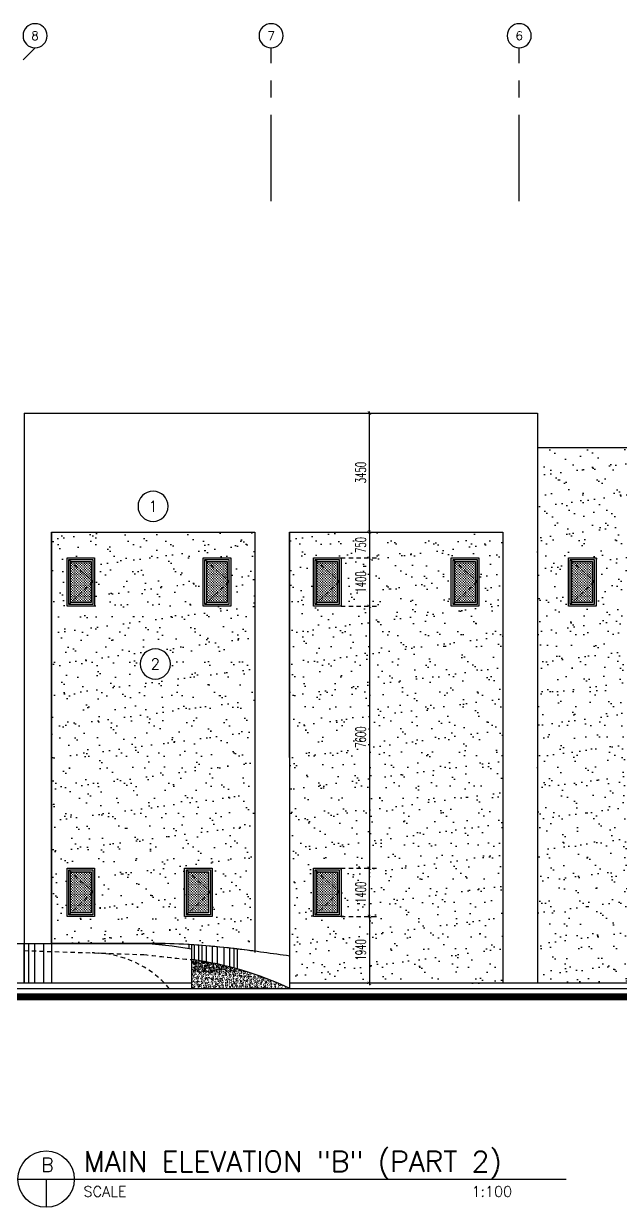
# Model space of a CAD drawing. Extents: x 417569 to 835280, y 43365 to 86819.
# Drawn here: x 417604.65 to 417621.97, y 43364.57 to 43398.9 of the extents above; entities that cross this region are included whole.
import ezdxf
from ezdxf.enums import TextEntityAlignment as Align

# ---------------------------------------------------------------- set-up
doc = ezdxf.new("R2010")
doc.units = 0
doc.header["$MEASUREMENT"] = 0
doc.header["$PDMODE"] = 3
doc.header["$PDSIZE"] = 0.1
doc.linetypes.add('CENTERX2', pattern=[4, 2.5, -0.5, 0.5, -0.5])
doc.linetypes.add('HIDDEN2', pattern=[0.1875, 0.125, -0.0625])
doc.layers.get('0').update_dxf_attribs({"linetype": 'CONTINUOUS'})
doc.layers.get('DEFPOINTS').update_dxf_attribs({"linetype": 'CONTINUOUS'})
for name, color, linetype in [('AX', 6, 'CONTINUOUS'), ('AX-CR', 2, 'CONTINUOUS'), ('AX-DIM', 4, 'CONTINUOUS'), ('AX-TXT', 2, 'CONTINUOUS'), ('AXES', 11, 'CENTERX2'), ('BORDER', 4, 'CONTINUOUS'), ('DIM-OUT', 4, 'CONTINUOUS'), ('EL', 2, 'CONTINUOUS'), ('EL-LEVS', 4, 'CONTINUOUS'), ('HAT', 11, 'CONTINUOUS'), ('Hatch', 4, 'CONTINUOUS'), ('WALL', 2, 'CONTINUOUS'), ('WIN', 4, 'CONTINUOUS')]:
    doc.layers.add(name, color=color, linetype=linetype)
doc.styles.add('ROMANS', font='ROMANS.shx', dxfattribs={"width": 0.6})
doc.dimstyles.new('STANDARD in', dxfattribs={"dimtxt": 0.3, "dimasz": 0.1, "dimexe": 0.07, "dimexo": 0.05, "dimgap": 0.1, "dimtad": 1, "dimdec": 0, "dimlfac": 1000, "dimzin": 0, "dimdsep": 46, "dimtxsty": 'ROMANS', "dimblk": 'ARCHTICK', "dimcen": 0.05, "dimdle": 0.05, "dimclrd": 4, "dimclre": 4, "dimclrt": 2, "dimadec": 0, "dimazin": 0, "dimtfac": 1, "dimtdec": 0, "dimtmove": 2, "dimatfit": 3, "dimldrblk": 'ARCHTICK', "dimfxl": 0, "dimtolj": 1, "dimtzin": 0, "dimarcsym": 0})
pattern_1 = [(37.5, (0, 0), (-0.02204767534, 0.67438831915), [0, -0.532, 0, -0.595, 0, -0.56875]), (7.5, (0, 0), (0.6194218468, 0.9877511228), [0, -0.287, 0, -0.4795, 0, -0.18375]), (327.5, (-0.4305, 0), (1.0899496516, 0.0019806687), [0, -0.175, 0, -0.63, 0, -0.8225]), (317.5, (-0.4305, 0), (1.0521443116, 0.3071864477), [0, -0.0875, 0, -0.413, 0, -0.4725])]

# ---------------------------------------------------------------- blocks, each defined once
blk = doc.blocks.new('_ARCHTICK')
at = {"color": 0, "linetype": 'ByBlock', "const_width": 0.15}
blk.add_lwpolyline([(-0.5, -0.5), (0.5, 0.5)], dxfattribs=at)
blk = doc.blocks.new('*D68')
at = {"layer": 'AX-DIM', "color": 4, "lineweight": -2}
for p, q in [((417614.638, 43374.405), (417614.618, 43374.405)), ((417614.688, 43372.955), (417614.688, 43374.455)), ((417614.738, 43373.005), (417614.758, 43373.005))]:
    blk.add_line(p, q, dxfattribs=at)
at = {"layer": 'DEFPOINTS', "color": 0}
for p in [(417614.688, 43374.405), (417614.688, 43374.405), (417614.688, 43373.005)]:
    blk.add_point(p, dxfattribs=at)
at = {"layer": 'AX-DIM', "color": 4, "lineweight": -2, "xscale": 0.1, "yscale": 0.1, "zscale": 0.1}
for p, rotation in [((417614.688, 43374.405), 90), ((417614.688, 43373.005), 270)]:
    blk.add_blockref('_ARCHTICK', p, dxfattribs=dict(at, rotation=rotation))
at = {"layer": 'AX-DIM', "color": 2, "insert": (417614.438, 43373.705), "char_height": 0.3, "attachment_point": 5, "rotation": 90, "style": 'ROMANS'}
blk.add_mtext('\\A1;1400', dxfattribs=at)
blk = doc.blocks.new('*D69')
at = {"layer": 'DEFPOINTS', "color": 0}
for p in [(417614.209, 43387.605), (417614.688, 43387.605), (417614.209, 43384.155)]:
    blk.add_point(p, dxfattribs=at)
at = {"layer": 'WIN', "color": 4, "lineweight": -2}
for p, q in [((417614.259, 43387.605), (417614.758, 43387.605)), ((417614.688, 43384.105), (417614.688, 43387.655)), ((417614.259, 43384.155), (417614.758, 43384.155))]:
    blk.add_line(p, q, dxfattribs=at)
at = {"layer": 'WIN', "color": 4, "lineweight": -2, "xscale": 0.1, "yscale": 0.1, "zscale": 0.1}
for p, rotation in [((417614.688, 43387.605), 90), ((417614.688, 43384.155), 270)]:
    blk.add_blockref('_ARCHTICK', p, dxfattribs=dict(at, rotation=rotation))
at = {"layer": 'WIN', "color": 2, "insert": (417614.438, 43385.88), "char_height": 0.3, "attachment_point": 5, "rotation": 90, "style": 'ROMANS'}
blk.add_mtext('\\A1;3450', dxfattribs=at)
blk = doc.blocks.new('AXU')
at = {"layer": 'AX-CR'}
blk.add_circle((0, 350), 350, dxfattribs=at)
at = {"layer": 'AX-TXT', "style": 'ROMANS'}
blk.add_attdef('AX', text='', height=250, dxfattribs=at).set_placement((0, 350), align=Align.MIDDLE)
blk = doc.blocks.new('*D63')
at = {"layer": 'DEFPOINTS', "color": 0}
for p in [(417614.688, 43384.155), (417614.688, 43383.405), (417614.688, 43383.405)]:
    blk.add_point(p, dxfattribs=at)
at = {"layer": 'DIM-OUT', "color": 4, "lineweight": -2}
for p, q in [((417614.638, 43384.155), (417614.618, 43384.155)), ((417614.688, 43384.205), (417614.688, 43383.355)), ((417614.638, 43383.405), (417614.618, 43383.405))]:
    blk.add_line(p, q, dxfattribs=at)
at = {"layer": 'DIM-OUT', "color": 4, "lineweight": -2, "xscale": 0.1, "yscale": 0.1, "zscale": 0.1}
for p, rotation in [((417614.688, 43384.155), 90), ((417614.688, 43383.405), 270)]:
    blk.add_blockref('_ARCHTICK', p, dxfattribs=dict(at, rotation=rotation))
at = {"layer": 'DIM-OUT', "color": 2, "insert": (417614.438, 43383.78), "char_height": 0.3, "attachment_point": 5, "rotation": 90, "style": 'ROMANS'}
blk.add_mtext('\\A1;750', dxfattribs=at)
blk = doc.blocks.new('*D64')
at = {"layer": 'DEFPOINTS', "color": 0}
for p in [(417614.688, 43383.405), (417614.688, 43382.005), (417614.688, 43382.005)]:
    blk.add_point(p, dxfattribs=at)
at = {"layer": 'DIM-OUT', "color": 4, "lineweight": -2}
for p, q in [((417614.688, 43383.455), (417614.688, 43381.955)), ((417614.638, 43383.405), (417614.618, 43383.405)), ((417614.638, 43382.005), (417614.618, 43382.005))]:
    blk.add_line(p, q, dxfattribs=at)
at = {"layer": 'DIM-OUT', "color": 4, "lineweight": -2, "xscale": 0.1, "yscale": 0.1, "zscale": 0.1}
for p, rotation in [((417614.688, 43383.405), 90), ((417614.688, 43382.005), 270)]:
    blk.add_blockref('_ARCHTICK', p, dxfattribs=dict(at, rotation=rotation))
at = {"layer": 'DIM-OUT', "color": 2, "insert": (417614.438, 43382.705), "char_height": 0.3, "attachment_point": 5, "rotation": 90, "style": 'ROMANS'}
blk.add_mtext('\\A1;1400', dxfattribs=at)
blk = doc.blocks.new('*D65')
at = {"layer": 'DEFPOINTS', "color": 0}
for p in [(417614.688, 43382.005), (417614.688, 43374.405), (417614.688, 43374.405)]:
    blk.add_point(p, dxfattribs=at)
at = {"layer": 'DIM-OUT', "color": 4, "lineweight": -2}
for p, q in [((417614.688, 43382.055), (417614.688, 43374.355)), ((417614.638, 43382.005), (417614.618, 43382.005)), ((417614.638, 43374.405), (417614.618, 43374.405))]:
    blk.add_line(p, q, dxfattribs=at)
at = {"layer": 'DIM-OUT', "color": 4, "lineweight": -2, "xscale": 0.1, "yscale": 0.1, "zscale": 0.1}
for p, rotation in [((417614.688, 43382.005), 90), ((417614.688, 43374.405), 270)]:
    blk.add_blockref('_ARCHTICK', p, dxfattribs=dict(at, rotation=rotation))
at = {"layer": 'DIM-OUT', "color": 2, "insert": (417614.438, 43378.205), "char_height": 0.3, "attachment_point": 5, "rotation": 90, "style": 'ROMANS'}
blk.add_mtext('\\A1;7600', dxfattribs=at)
blk = doc.blocks.new('*D66')
at = {"layer": 'DEFPOINTS', "color": 0}
for p in [(417614.688, 43373.005), (417614.688, 43371.065), (417614.688, 43371.065)]:
    blk.add_point(p, dxfattribs=at)
at = {"layer": 'DIM-OUT', "color": 4, "lineweight": -2}
for p, q in [((417614.688, 43373.055), (417614.688, 43371.015)), ((417614.738, 43373.005), (417614.758, 43373.005)), ((417614.638, 43371.065), (417614.618, 43371.065))]:
    blk.add_line(p, q, dxfattribs=at)
at = {"layer": 'DIM-OUT', "color": 4, "lineweight": -2, "xscale": 0.1, "yscale": 0.1, "zscale": 0.1}
for p, rotation in [((417614.688, 43373.005), 90), ((417614.688, 43371.065), 270)]:
    blk.add_blockref('_ARCHTICK', p, dxfattribs=dict(at, rotation=rotation))
at = {"layer": 'DIM-OUT', "color": 2, "insert": (417614.438, 43372.035), "char_height": 0.3, "attachment_point": 5, "rotation": 90, "style": 'ROMANS'}
blk.add_mtext('\\A1;1940', dxfattribs=at)

msp = doc.modelspace()

# ---------------------------------------------------------------- hatches: boundary and pattern name
at = {"layer": 'Hatch'}
h = msp.add_hatch(dxfattribs=at)
h.set_pattern_fill('AR-SAND', color=256, scale=0.35, style=0)
h.set_pattern_definition(pattern_1)
h.paths.add_polyline_path([(417622.1635, 43386.6055), (417619.5635, 43386.6055), (417619.5635, 43371.0655), (417622.1635, 43371.0655)])
h.paths.add_polyline_path([(417620.4635, 43383.4055), (417621.2635, 43383.4055), (417621.2635, 43382.0055), (417620.4635, 43382.0055)], flags=16)
h = msp.add_hatch(dxfattribs=at)
h.set_pattern_fill('AR-SAND', color=256, scale=0.35, style=0)
h.set_pattern_definition(pattern_1)
edge = h.paths.add_edge_path(flags=16)
edge.add_ellipse((417608.4744, 43380.3273), major_axis=(-0.3094, 0.3094), ratio=1, start_angle=0, end_angle=360, ccw=False)
h.paths.add_polyline_path([(417608.2921, 43380.093), (417608.6567, 43380.093), (417608.6567, 43380.5617), (417608.2921, 43380.5617)], flags=8)
h.paths.add_polyline_path([(417605.4635, 43384.1555), (417611.3635, 43384.1555), (417611.3635, 43371.9942), (417610.7589, 43372.0723), (417610.1352, 43372.1368), (417609.7378, 43372.1694), (417609.4585, 43372.1881), (417608.7634, 43372.2197), (417605.4635, 43372.2197)])
h.paths.add_polyline_path([(417609.3246, 43374.4055), (417610.1246, 43374.4055), (417610.1246, 43373.0055), (417609.3246, 43373.0055)], flags=16)
h.paths.add_polyline_path([(417605.9135, 43374.4055), (417606.7135, 43374.4055), (417606.7135, 43373.0055), (417605.9135, 43373.0055)], flags=16)
h.paths.add_polyline_path([(417605.9135, 43383.4055), (417606.7135, 43383.4055), (417606.7135, 43382.0055), (417605.9135, 43382.0055)], flags=16)
h.paths.add_polyline_path([(417609.8635, 43383.4055), (417610.6635, 43383.4055), (417610.6635, 43382.0055), (417609.8635, 43382.0055)], flags=16)
h = msp.add_hatch(dxfattribs=at)
h.set_pattern_fill('AR-SAND', color=256, scale=0.35, style=0)
h.set_pattern_definition(pattern_1)
h.paths.add_polyline_path([(417612.3635, 43384.1555), (417618.5635, 43384.1555), (417618.5635, 43371.0655), (417612.3786, 43371.0655)])
h.paths.add_polyline_path([(417617.0635, 43383.4055), (417617.8635, 43383.4055), (417617.8635, 43382.0055), (417617.0635, 43382.0055)], flags=16)
h.paths.add_polyline_path([(417613.0635, 43383.4055), (417613.8635, 43383.4055), (417613.8635, 43382.0055), (417613.0635, 43382.0055)], flags=16)
h.paths.add_polyline_path([(417613.0635, 43374.4055), (417613.8635, 43374.4055), (417613.8635, 43373.0055), (417613.0635, 43373.0055)], flags=16)
h = msp.add_hatch(dxfattribs=at)
h.set_pattern_fill('CROSS', color=11, scale=0.15, style=0)
h.set_pattern_definition([(0, (-128.144896, -0.94427), (0.0375, 0.0375), [0.01875, -0.05625]), (90, (-128.13552, -0.953644), (-0.0375, 0.0375), [0.01875, -0.05625])])
h.paths.add_polyline_path([(417606.0339, 43383.3033), (417606.6295, 43383.3033), (417606.6295, 43382.1077), (417606.0339, 43382.1077)])
h = msp.add_hatch(dxfattribs=at)
h.set_pattern_fill('CROSS', color=11, scale=0.15, style=0)
h.set_pattern_definition([(0, (-124.1949, -0.94427), (0.0375, 0.0375), [0.01875, -0.05625]), (90, (-124.185523, -0.953644), (-0.0375, 0.0375), [0.01875, -0.05625])])
h.paths.add_polyline_path([(417609.9839, 43383.3033), (417610.5795, 43383.3033), (417610.5795, 43382.1077), (417609.9839, 43382.1077)])
h = msp.add_hatch(dxfattribs=at)
h.set_pattern_fill('CROSS', color=11, scale=0.15, style=0)
h.set_pattern_definition([(0, (-120.9949, -0.94427), (0.0375, 0.0375), [0.01875, -0.05625]), (90, (-120.985523, -0.953644), (-0.0375, 0.0375), [0.01875, -0.05625])])
h.paths.add_polyline_path([(417613.1839, 43383.3033), (417613.7795, 43383.3033), (417613.7795, 43382.1077), (417613.1839, 43382.1077)])
h = msp.add_hatch(dxfattribs=at)
h.set_pattern_fill('CROSS', color=11, scale=0.15, style=0)
h.set_pattern_definition([(0, (-116.9949, -0.94427), (0.0375, 0.0375), [0.01875, -0.05625]), (90, (-116.985523, -0.953644), (-0.0375, 0.0375), [0.01875, -0.05625])])
h.paths.add_polyline_path([(417617.1839, 43383.3033), (417617.7795, 43383.3033), (417617.7795, 43382.1077), (417617.1839, 43382.1077)])
h = msp.add_hatch(dxfattribs=at)
h.set_pattern_fill('CROSS', color=11, scale=0.15, style=0)
h.set_pattern_definition([(0, (-113.5949, -0.94427), (0.0375, 0.0375), [0.01875, -0.05625]), (90, (-113.585523, -0.953644), (-0.0375, 0.0375), [0.01875, -0.05625])])
h.paths.add_polyline_path([(417620.5839, 43383.3033), (417621.1795, 43383.3033), (417621.1795, 43382.1077), (417620.5839, 43382.1077)])
h = msp.add_hatch(dxfattribs=at)
h.set_pattern_fill('CROSS', color=11, scale=0.15, style=0)
h.set_pattern_definition([(0, (-128.1449, -9.94427), (0.0375, 0.0375), [0.01875, -0.05625]), (90, (-128.135523, -9.953644), (-0.0375, 0.0375), [0.01875, -0.05625])])
h.paths.add_polyline_path([(417606.0339, 43374.3033), (417606.6295, 43374.3033), (417606.6295, 43373.1077), (417606.0339, 43373.1077)])
h = msp.add_hatch(dxfattribs=at)
h.set_pattern_fill('CROSS', color=11, scale=0.15, style=0)
h.set_pattern_definition([(0, (-124.733873, -9.94427), (0.0375, 0.0375), [0.01875, -0.05625]), (90, (-124.724498, -9.953644), (-0.0375, 0.0375), [0.01875, -0.05625])])
h.paths.add_polyline_path([(417609.4449, 43374.3033), (417610.0405, 43374.3033), (417610.0405, 43373.1077), (417609.4449, 43373.1077)])
h = msp.add_hatch(dxfattribs=at)
h.set_pattern_fill('CROSS', color=11, scale=0.15, style=0)
h.set_pattern_definition([(0, (-120.9949, -9.94427), (0.0375, 0.0375), [0.01875, -0.05625]), (90, (-120.985523, -9.953644), (-0.0375, 0.0375), [0.01875, -0.05625])])
h.paths.add_polyline_path([(417613.1839, 43374.3033), (417613.7795, 43374.3033), (417613.7795, 43373.1077), (417613.1839, 43373.1077)])
h = msp.add_hatch(dxfattribs=at)
h.set_pattern_fill('AR-CONC', color=256, scale=0.025, style=0)
h.set_pattern_definition([(50, (-310.87308, 21.83235), (0.17931504565, -0.015688033746), [0.01875, -0.20625]), (355, (-310.87308, 21.83235), (-0.0346878334, 0.188048033425), [0.015, -0.165]), (100.4514, (-310.85814, 21.83104), (0.14462734543, 0.172359885515), [0.0159350475, -0.175285528]), (46.1842, (-310.87308, 21.88235), (0.26681026216, -0.04137975358), [0.028125, -0.309375]), (96.6356, (-310.85085, 21.8789), (0.23366567639, 0.24352946773), [0.023902572, -0.26292825]), (351.1842, (-310.87308, 21.88235), (0.23366548628, 0.24352965023), [0.0225, -0.2475]), (21, (-310.84808, 21.86985), (0.14922676303, -0.100654722666), [0.01875, -0.20625]), (326, (-310.84808, 21.86985), (0.06082883298, 0.18128751126), [0.015, -0.165]), (71.4514, (-310.83565, 21.86146), (0.210055657145, 0.08063262418), [0.0159350475, -0.175285528]), (37.5, (-310.873084, 21.83235), (0.003039963829, 0.083223463458), [0, -0.163, 0, -0.1675, 0, -0.165625]), (7.5, (-310.873084, 21.83235), (0.06576738436, 0.09860292797), [0, -0.0955, 0, -0.15925, 0, -0.063125]), (327.5, (-310.928834, 21.83235), (0.133455609043, -0.005638717934), [0, -0.0625, 0, -0.195, 0, -0.25875]), (317.5, (-310.95383, 21.83235), (0.145796542336, 0.025026245583), [0, -0.08125, 0, -0.1295, 0, -0.18375])])
h.paths.add_polyline_path([(417609.5351, 43371.7525), (417609.5351, 43371.4055), (417611.1256, 43371.4055, 0.036602)])
h = msp.add_hatch(dxfattribs=at)
h.set_pattern_fill('AR-CONC', color=256, scale=0.02, style=0)
h.set_pattern_definition([(50, (0, 0), (0.14345203652, -0.012550426997), [0.015, -0.165]), (355, (0, 0), (-0.027750266723, 0.15043842674), [0.012, -0.132]), (100.4514, (0.01195, -0.00105), (0.115701876343, 0.13788790841), [0.012748038, -0.1402284224]), (46.1842, (0, 0.04), (0.213448209725, -0.033103802866), [0.0225, -0.2475]), (96.6356, (0.01779, 0.03724), (0.18693254111, 0.19482357418), [0.0191220576, -0.2103426]), (351.1842, (0, 0.04), (0.18693238903, 0.19482372019), [0.018, -0.198]), (21, (0.02, 0.03), (0.119381410424, -0.080523778133), [0.015, -0.165]), (326, (0.02, 0.03), (0.048663066384, 0.14503000901), [0.012, -0.132]), (71.4514, (0.02995, 0.02329), (0.168044525716, 0.06450609934), [0.012748038, -0.1402284224]), (37.5, (0, 0), (0.0024319710635, 0.066578770766), [0, -0.1304, 0, -0.134, 0, -0.1325]), (7.5, (0, 0), (0.052613907488, 0.078882342376), [0, -0.0764, 0, -0.1274, 0, -0.0505]), (327.5, (-0.0446, 0), (0.1067644872345, -0.004510974347), [0, -0.05, 0, -0.156, 0, -0.207]), (317.5, (-0.0646, 0), (0.116637233868, 0.020020996466), [0, -0.065, 0, -0.1036, 0, -0.147])])
h.paths.add_polyline_path([(417609.5351, 43371.7525), (417609.5351, 43370.9155), (417612.3786, 43370.9155, 0.0782694)])

# ---------------------------------------------------------------- linework, layer by layer
at = {"color": 11}
for p, q in [((417607.9916, 43372.2197), (417608.7634, 43372.2197)), ((417609.4585, 43372.0686), (417609.4585, 43372.1881)), ((417609.5349, 43372.0559), (417609.5349, 43372.178)), ((417609.6144, 43371.7423), (417609.6144, 43372.178)), ((417609.7378, 43371.726), (417609.7378, 43372.1694)), ((417609.8328, 43371.7131), (417609.8328, 43372.1622)), ((417609.9562, 43371.6842), (417609.9562, 43372.1523)), ((417610.1352, 43371.6501), (417610.1352, 43372.1368)), ((417610.2817, 43371.62), (417610.2817, 43372.1231)), ((417610.4736, 43371.5773), (417610.4736, 43372.1079)), ((417610.633, 43371.5392), (417610.633, 43372.0881)), ((417610.7589, 43371.5073), (417610.7589, 43372.0723)), ((417610.8583, 43371.4811), (417610.8583, 43372.0597)), ((417612.3786, 43371.5555), (417612.3786, 43371.8555))]:
    msp.add_line(p, q, dxfattribs=at)
for centre, radius, start, end in [((417608.073, 43349.3854), 22.8447, 82.99701, 88.26833), ((417597.1368, 43264.1313), 108.7971, 81.946754, 82.754573)]:
    msp.add_arc(centre, radius, start, end, dxfattribs=at)
at = {"layer": 'AXES'}
for p, q in [((417604.6347, 43397.8491), (417604.9847, 43398.1991)), ((417611.8347, 43393.7535), (417611.8347, 43398.1991)), ((417619.0347, 43393.7535), (417619.0347, 43398.1991))]:
    msp.add_line(p, q, dxfattribs=at)
at = {"layer": 'BORDER', "color": 6}
msp.add_line((417604.4866, 43365.3861), (417620.4004, 43365.3861), dxfattribs=at)
at = {"layer": 'BORDER', "color": 2}
msp.add_line((417605.3041, 43365.3861), (417605.3041, 43364.5687), dxfattribs=at)
msp.add_circle((417605.3041, 43365.3861), 0.8174, dxfattribs=at)
at = {"layer": 'DIM-OUT', "linetype": 'HIDDEN2'}
msp.add_line((417604.6635, 43372.0153), (417608.1454, 43371.8987), dxfattribs=at)
at = {"layer": 'DIM-OUT'}
msp.add_line((417612.3786, 43370.9155), (417612.3786, 43371.5555), dxfattribs=at)
at = {"layer": 'DIM-OUT', "linetype": 'HIDDEN2'}
for centre, radius, start, end in [((417606.6486, 43369.0212), 2.9277, 40.31651, 90.0835), ((417613.7774, 43418.7794), 47.2179, 263.1496, 264.84532)]:
    msp.add_arc(centre, radius, start, end, dxfattribs=at)
at = {"layer": 'DIM-OUT'}
msp.add_arc((417608.2997, 43362.3074), 9.5256, 64.64641, 82.54793, dxfattribs=at)
at = {"layer": 'EL', "color": 6}
for p, q in [((417604.6635, 43387.6055), (417619.5635, 43387.6055)), ((417604.6635, 43387.6055), (417604.6635, 43372.2197)), ((417604.6635, 43387.6055), (417604.6635, 43371.0655)), ((417619.5635, 43387.6055), (417619.5635, 43371.0655)), ((417605.4635, 43384.1555), (417611.3635, 43384.1555)), ((417605.4635, 43384.1555), (417605.4635, 43372.2197)), ((417611.3635, 43384.1555), (417611.3635, 43371.961)), ((417612.3635, 43384.1555), (417618.5635, 43384.1555)), ((417612.3635, 43384.1555), (417612.3635, 43371.8927)), ((417618.5635, 43384.1555), (417618.5635, 43371.0655))]:
    msp.add_line(p, q, dxfattribs=at)
at = {"layer": 'EL-LEVS', "color": 11, "linetype": 'HIDDEN2'}
for p, q in [((417613.8635, 43383.4055), (417614.9326, 43383.4055)), ((417613.8635, 43382.0055), (417614.9326, 43382.0055)), ((417613.8635, 43374.4055), (417614.9326, 43374.4055)), ((417613.8635, 43373.0055), (417614.9326, 43373.0055))]:
    msp.add_line(p, q, dxfattribs=at)
at = {"layer": 'HAT', "color": 11}
for p, q in [((417604.6635, 43371.0655), (417604.6635, 43372.2197)), ((417604.792, 43372.2197), (417604.792, 43371.0655)), ((417604.9664, 43372.2197), (417604.9664, 43371.0655)), ((417605.2279, 43372.2197), (417605.2279, 43371.0655)), ((417605.4633, 43372.2197), (417605.4633, 43371.0655))]:
    msp.add_line(p, q, dxfattribs=at)
at = {"layer": 'Hatch'}
for points in [[(417605.4635, 43384.1555), (417611.3635, 43384.1555), (417611.3635, 43371.9942), (417610.7589, 43372.0723), (417610.1352, 43372.1368), (417609.7378, 43372.1694), (417609.4585, 43372.1881), (417608.7634, 43372.2197), (417605.4635, 43372.2197)], [(417612.3635, 43384.1555), (417618.5635, 43384.1555), (417618.5635, 43371.0655), (417612.3786, 43371.0655)]]:
    msp.add_lwpolyline(points, close=True, dxfattribs=at)
at = {"layer": 'WALL'}
msp.add_line((417619.5635, 43386.6055), (417622.1635, 43386.6055), dxfattribs=at)
at = {"layer": 'WALL', "color": 4}
msp.add_line((417575.2245, 43370.9155), (417652.5843, 43370.9155), dxfattribs=at)
at = {"layer": 'WALL', "const_width": 0.2044}
msp.add_lwpolyline([(417575.2245, 43370.6741), (417652.5843, 43370.6741)], dxfattribs=at)
at = {"layer": 'WIN', "linetype": 'HIDDEN2'}
for p, q in [((417605.9646, 43383.3544), (417606.6624, 43382.7208)), ((417609.9146, 43383.3544), (417610.6124, 43382.7208)), ((417613.1146, 43383.3544), (417613.8124, 43382.7208)), ((417617.1146, 43383.3544), (417617.8124, 43382.7208)), ((417620.5146, 43383.3544), (417621.2124, 43382.7208)), ((417606.6624, 43382.7208), (417605.9646, 43382.0566)), ((417610.6124, 43382.7208), (417609.9146, 43382.0566)), ((417613.8124, 43382.7208), (417613.1146, 43382.0566)), ((417617.8124, 43382.7208), (417617.1146, 43382.0566)), ((417621.2124, 43382.7208), (417620.5146, 43382.0566)), ((417605.9646, 43374.3544), (417606.6624, 43373.7208)), ((417609.3756, 43374.3544), (417610.0735, 43373.7208)), ((417613.1146, 43374.3544), (417613.8124, 43373.7208)), ((417606.6624, 43373.7208), (417605.9646, 43373.0566)), ((417610.0735, 43373.7208), (417609.3756, 43373.0566)), ((417613.8124, 43373.7208), (417613.1146, 43373.0566))]:
    msp.add_line(p, q, dxfattribs=at)
at = {"layer": 'WIN'}
for p, q in [((417603.5191, 43372.2197), (417607.9916, 43372.2197)), ((417609.5351, 43370.9155), (417609.5351, 43372.0559)), ((417609.5351, 43371.0655), (417590.452, 43371.0655)), ((417644.9149, 43371.0655), (417612.3786, 43371.0655))]:
    msp.add_line(p, q, dxfattribs=at)
at = {"layer": 'WIN', "color": 4}
for points in [[(417605.9135, 43383.4055), (417606.7135, 43383.4055), (417606.7135, 43382.0055), (417605.9135, 43382.0055)], [(417609.8635, 43383.4055), (417610.6635, 43383.4055), (417610.6635, 43382.0055), (417609.8635, 43382.0055)], [(417613.0635, 43383.4055), (417613.8635, 43383.4055), (417613.8635, 43382.0055), (417613.0635, 43382.0055)], [(417617.0635, 43383.4055), (417617.8635, 43383.4055), (417617.8635, 43382.0055), (417617.0635, 43382.0055)], [(417620.4635, 43383.4055), (417621.2635, 43383.4055), (417621.2635, 43382.0055), (417620.4635, 43382.0055)], [(417605.9135, 43374.4055), (417606.7135, 43374.4055), (417606.7135, 43373.0055), (417605.9135, 43373.0055)], [(417609.3246, 43374.4055), (417610.1246, 43374.4055), (417610.1246, 43373.0055), (417609.3246, 43373.0055)], [(417613.0635, 43374.4055), (417613.8635, 43374.4055), (417613.8635, 43373.0055), (417613.0635, 43373.0055)]]:
    msp.add_lwpolyline(points, close=True, dxfattribs=at)
at = {"layer": 'WIN'}
for points in [[(417605.9646, 43383.3544), (417606.6624, 43383.3544), (417606.6624, 43382.0566), (417605.9646, 43382.0566)], [(417606.0157, 43383.3033), (417606.6114, 43383.3033), (417606.6114, 43382.1077), (417606.0157, 43382.1077)], [(417609.9146, 43383.3544), (417610.6124, 43383.3544), (417610.6124, 43382.0566), (417609.9146, 43382.0566)], [(417609.9657, 43383.3033), (417610.5614, 43383.3033), (417610.5614, 43382.1077), (417609.9657, 43382.1077)], [(417613.1146, 43383.3544), (417613.8124, 43383.3544), (417613.8124, 43382.0566), (417613.1146, 43382.0566)], [(417613.1657, 43383.3033), (417613.7614, 43383.3033), (417613.7614, 43382.1077), (417613.1657, 43382.1077)], [(417617.1146, 43383.3544), (417617.8124, 43383.3544), (417617.8124, 43382.0566), (417617.1146, 43382.0566)], [(417617.1657, 43383.3033), (417617.7614, 43383.3033), (417617.7614, 43382.1077), (417617.1657, 43382.1077)], [(417620.5146, 43383.3544), (417621.2124, 43383.3544), (417621.2124, 43382.0566), (417620.5146, 43382.0566)], [(417620.5657, 43383.3033), (417621.1614, 43383.3033), (417621.1614, 43382.1077), (417620.5657, 43382.1077)], [(417605.9646, 43374.3544), (417606.6624, 43374.3544), (417606.6624, 43373.0566), (417605.9646, 43373.0566)], [(417606.0157, 43374.3033), (417606.6114, 43374.3033), (417606.6114, 43373.1077), (417606.0157, 43373.1077)], [(417609.3756, 43374.3544), (417610.0735, 43374.3544), (417610.0735, 43373.0566), (417609.3756, 43373.0566)], [(417609.4267, 43374.3033), (417610.0224, 43374.3033), (417610.0224, 43373.1077), (417609.4267, 43373.1077)], [(417613.1146, 43374.3544), (417613.8124, 43374.3544), (417613.8124, 43373.0566), (417613.1146, 43373.0566)], [(417613.1657, 43374.3033), (417613.7614, 43374.3033), (417613.7614, 43373.1077), (417613.1657, 43373.1077)]]:
    msp.add_lwpolyline(points, close=True, dxfattribs=at)
msp.add_arc((417607.4483, 43359.7434), 12.4881, 80.38073, 87.5065, dxfattribs=at)

# ---------------------------------------------------------------- block references
at = {"layer": 'AX'}
ref = msp.add_blockref('AXU', (417604.9847, 43398.1991), dxfattribs=dict(at, xscale=-0.001000000047497451, yscale=0.0009999999892897904, zscale=0.001))
ref.add_attrib('AX', '8', dxfattribs={"layer": 'AX-TXT', "height": 0.25, "style": 'ROMANS'}).set_placement((417604.9847, 43398.5491), align=Align.MIDDLE)
ref = msp.add_blockref('AXU', (417611.8347, 43398.1991), dxfattribs=dict(at, xscale=-0.001000000047497451, yscale=0.0009999999892897904, zscale=0.001))
ref.add_attrib('AX', '7', dxfattribs={"layer": 'AX-TXT', "height": 0.25, "style": 'ROMANS'}).set_placement((417611.8347, 43398.5491), align=Align.MIDDLE)
ref = msp.add_blockref('AXU', (417619.0347, 43398.1991), dxfattribs=dict(at, xscale=-0.001000000047497451, yscale=0.0009999999892897904, zscale=0.001))
ref.add_attrib('AX', '6', dxfattribs={"layer": 'AX-TXT', "height": 0.25, "style": 'ROMANS'}).set_placement((417619.0347, 43398.5491), align=Align.MIDDLE)
ref = msp.add_blockref('AXU', (417608.4093, 43384.4635), dxfattribs=dict(at, xscale=-0.001250000059371814, yscale=0.001249999986612238, zscale=0.00125))
ref.add_attrib('AX', '1', dxfattribs={"layer": 'AX-TXT', "height": 0.3125, "style": 'ROMANS'}).set_placement((417608.4093, 43384.901), align=Align.MIDDLE)
ref = msp.add_blockref('AXU', (417608.4744, 43379.8898), dxfattribs=dict(at, xscale=-0.001250000059371814, yscale=0.001249999986612238, zscale=0.00125))
ref.add_attrib('AX', '2', dxfattribs={"layer": 'AX-TXT', "height": 0.3125, "style": 'ROMANS'}).set_placement((417608.4744, 43380.3273), align=Align.MIDDLE)

# ---------------------------------------------------------------- texts
at = {"layer": 'BORDER', "color": 6, "style": 'ROMANS'}
for s, height, p in [('MAIN ELEVATION "B" (PART 2)', 0.6, (417606.3903, 43365.5968)), ('B', 0.4087, (417605.1576, 43365.5968))]:
    msp.add_text(s, height=height, dxfattribs=at).set_placement(p)
at = {"layer": 'BORDER', "color": 2, "style": 'ROMANS'}
for s, p in [('SCALE', (417606.3903, 43364.873)), ('1:100', (417617.6469, 43364.873))]:
    msp.add_text(s, height=0.30654, dxfattribs=at).set_placement(p)

# ---------------------------------------------------------------- dimensions: what is measured, and where the dimension line sits
at = {"layer": 'AX-DIM'}
dim = msp.add_linear_dim(base=(417614.6878, 43374.4055), p1=(417614.6878, 43373.0055), p2=(417614.6878, 43374.4055), angle=90, dimstyle='STANDARD in', dxfattribs=at)
dim.commit()
dim.dimension.update_dxf_attribs({"geometry": '*D68', "text_midpoint": (417614.4378, 43373.7055)})
at = {"layer": 'DIM-OUT'}
for base, p1, p2, picture, middle in [((417614.6878, 43383.4055), (417614.6878, 43384.1555), (417614.6878, 43383.4055), '*D63', (417614.4378, 43383.7805)), ((417614.6878, 43382.0055), (417614.6878, 43383.4055), (417614.6878, 43382.0055), '*D64', (417614.4378, 43382.7055)), ((417614.6878, 43374.4055), (417614.6878, 43382.0055), (417614.6878, 43374.4055), '*D65', (417614.4378, 43378.2055)), ((417614.6878, 43371.0655), (417614.6878, 43373.0055), (417614.6878, 43371.0655), '*D66', (417614.4378, 43372.0355))]:
    dim = msp.add_linear_dim(base=base, p1=p1, p2=p2, angle=90, dimstyle='STANDARD in', dxfattribs=at)
    dim.commit()
    dim.dimension.update_dxf_attribs({"geometry": picture, "text_midpoint": middle})
at = {"layer": 'WIN'}
dim = msp.add_linear_dim(base=(417614.6878, 43387.6055), p1=(417614.2093, 43384.1555), p2=(417614.2093, 43387.6055), angle=90, dimstyle='STANDARD in', dxfattribs=at)
dim.commit()
dim.dimension.update_dxf_attribs({"geometry": '*D69', "text_midpoint": (417614.4378, 43385.8805)})

doc.saveas('drawing.dxf')
